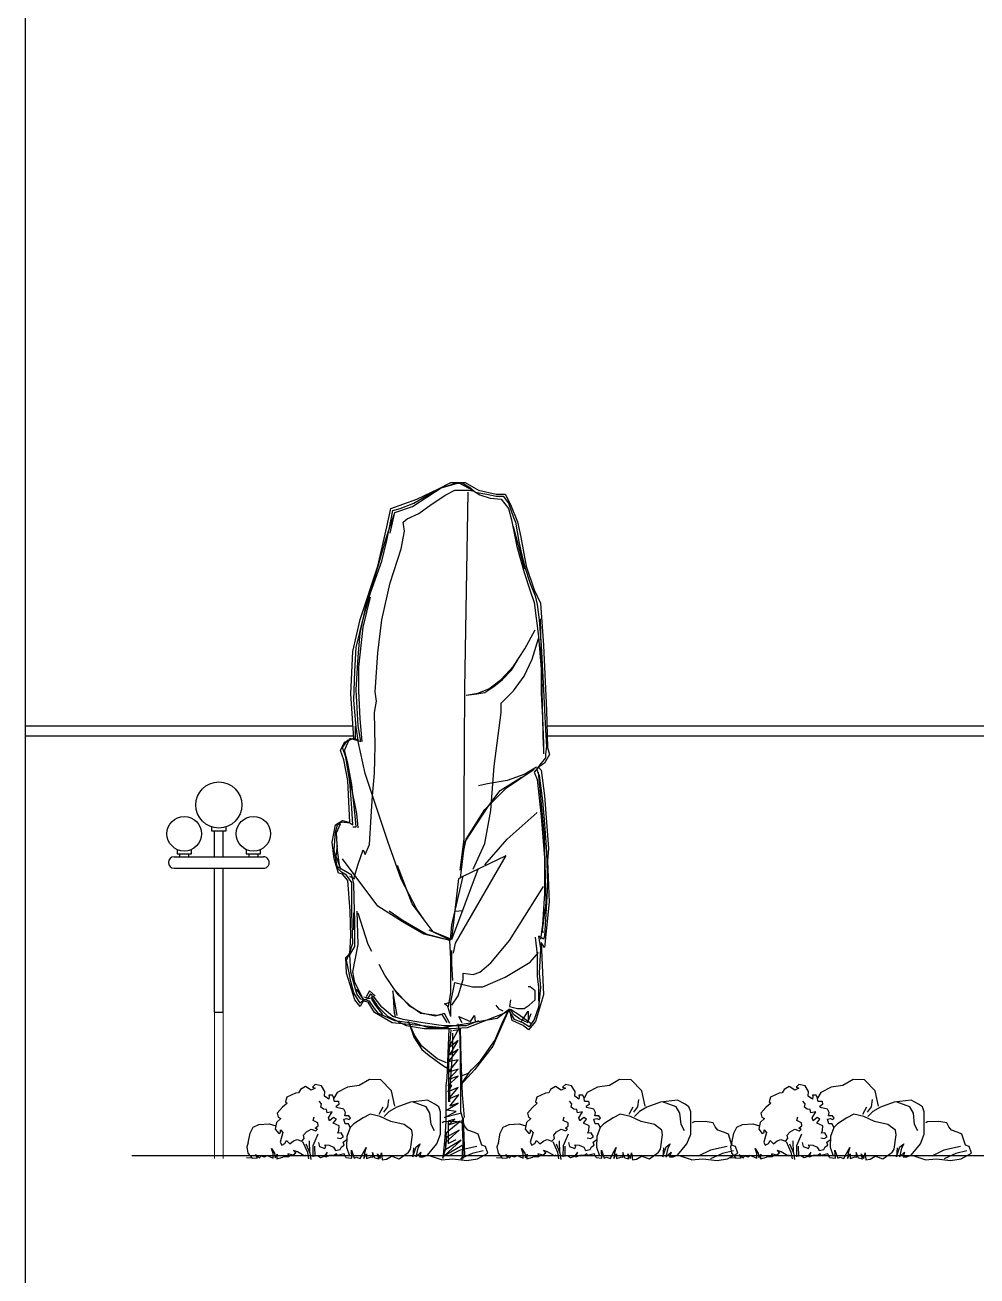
# Model space of a CAD drawing. Header units: inches. Extents: x -1482 to -895, y -39 to 122.
# Drawn here: x -1415.43 to -1407.84, y 66.1 to 76.07 of the extents above; entities that cross this region are included whole.
import ezdxf

# ---------------------------------------------------------------- set-up
doc = ezdxf.new("R2010")
doc.units = ezdxf.units.IN
doc.header["$MEASUREMENT"] = 0
for name, color, linetype in [('A-Elevation 1', 132, 'Continuous'), ('A-Elevation 3', 41, 'Continuous'), ('KADR', 5, 'Continuous')]:
    doc.layers.add(name, color=color, linetype=linetype)

# ---------------------------------------------------------------- blocks, each defined once
blk = doc.blocks.new('E-TIR')
at = {"layer": 'A-Elevation 1', "color": 2}
for p, q in [((-0.0916, 2.6444), (-0.0916, 2.613)), ((-0.0916, 2.613), (0.0231, 2.613)), ((-0.0687, 2.4065), (-0.0687, 2.6124)), ((0.0002, 2.4065), (0.0002, 2.6124)), ((0.0231, 2.613), (0.0231, 2.6448))]:
    blk.add_line(p, q, dxfattribs=at)
at = {"layer": 'A-Elevation 1', "color": 1}
for p, q in [((-0.39, 2.4065), (0.3215, 2.4065)), ((-0.3671, 2.4646), (-0.3671, 2.4294)), ((-0.3671, 2.4294), (-0.2523, 2.4294)), ((-0.3441, 2.4065), (-0.3441, 2.4292)), ((-0.2752, 2.4292), (-0.2752, 2.4065)), ((-0.2523, 2.4294), (-0.2523, 2.4648)), ((0.1838, 2.4646), (0.1838, 2.4294)), ((0.1838, 2.4294), (0.2986, 2.4294)), ((0.2068, 2.4065), (0.2068, 2.4292)), ((0.2756, 2.4292), (0.2756, 2.4065)), ((0.2986, 2.4294), (0.2986, 2.4646)), ((-0.39, 2.3146), (0.3215, 2.3146))]:
    blk.add_line(p, q, dxfattribs=at)
at = {"layer": 'A-Elevation 1', "color": 3}
for p, q in [((-0.0687, 1.167), (-0.0687, 2.3146)), ((0.0002, 1.167), (0.0002, 2.3146)), ((-0.0687, 1.167), (0.0002, 1.167))]:
    blk.add_line(p, q, dxfattribs=at)
at = {"layer": 'A-Elevation 1', "color": 3, "lineweight": 20}
for p, q in [((-0.0687, 1.167), (-0.0687, 0)), ((0, 1.165), (0, 0))]:
    blk.add_line(p, q, dxfattribs=at)
at = {"layer": 'A-Elevation 1', "color": 2}
for centre, major_axis in [((-0.0342, 2.8196), (-0.1298, 0.1298)), ((-0.3097, 2.5901), (-0.0974, 0.0974)), ((0.2412, 2.5901), (-0.0974, 0.0974))]:
    blk.add_ellipse(centre, major_axis=major_axis, ratio=1, start_param=3.926991, end_param=10.210176, dxfattribs=at)
at = {"layer": 'A-Elevation 1', "color": 1}
for centre, start_param, end_param in [((-0.39, 2.3606), -0.785398, 2.356194), ((0.3215, 2.3606), 2.356194, 5.497787)]:
    blk.add_ellipse(centre, major_axis=(-0.0325, 0.0325), ratio=1, start_param=start_param, end_param=end_param, dxfattribs=at)
blk = doc.blocks.new('ET5')
at = {"layer": 'A-Elevation 1', "color": 92}
for p, q in [((-0.787, 15.749), (-0.271, 15.997)), ((-0.548, 15.796), (-0.204, 16.026)), ((-0.519, 15.854), (-0.204, 16.026)), ((-0.271, 15.997), (0.025, 16.15)), ((-0.204, 16.026), (0.217, 16.141)), ((-0.204, 16.026), (0.092, 16.121)), ((-0.099, 15.854), (0.121, 15.968)), ((0.025, 16.15), (0.37, 16.15)), ((0.092, 16.121), (0.293, 16.141)), ((0.121, 15.968), (0.465, 15.968)), ((0.217, 16.141), (0.542, 15.968)), ((0.293, 16.141), (0.494, 16.026)), ((0.36, 11.218), (0.436, 15.921)), ((0.37, 16.15), (0.685, 15.968)), ((0.465, 15.968), (0.542, 15.949)), ((0.494, 16.026), (0.609, 15.921)), ((0.542, 15.968), (0.714, 15.854)), ((0.609, 15.921), (0.886, 15.873)), ((0.685, 15.968), (1.106, 15.873)), ((0.886, 15.873), (1.106, 15.825)), ((-1.408, 15.529), (-0.787, 15.749)), ((-1.313, 15.433), (-0.892, 15.577)), ((-1.188, 15.529), (-0.863, 15.653)), ((-0.892, 15.577), (-0.548, 15.796)), ((-0.863, 15.653), (-0.519, 15.854)), ((-0.739, 15.405), (-0.443, 15.624)), ((-0.443, 15.624), (-0.099, 15.854)), ((0.714, 15.854), (0.962, 15.777)), ((0.962, 15.777), (1.23, 15.749)), ((1.106, 15.825), (1.278, 15.825)), ((-1.112, 15.204), (-1.016, 15.28)), ((-1.016, 15.28), (-0.739, 15.405)), ((-1.16, 14.563), (-1.083, 14.984)), ((-1.083, 14.984), (-1.112, 15.204)), ((-2.144, 12.872), (-1.724, 14.152)), ((1.23, 11.438), (1.526, 11.753)), ((1.475, 11.658), (1.625, 11.907)), ((1.775, 11.514), (1.966, 11.925)), ((2.186, 11.686), (2.186, 11.113)), ((0.933, 11.218), (1.23, 11.438)), ((1.056, 11.269), (1.256, 11.438)), ((1.256, 11.438), (1.475, 11.658)), ((1.526, 11.17), (1.775, 11.514)), ((0.341, 8.446), (0.36, 11.218)), ((0.389, 11.065), (0.666, 11.113)), ((0.389, 11.065), (0.647, 11.099)), ((0.647, 11.099), (0.836, 11.129)), ((0.666, 11.113), (0.933, 11.218)), ((0.836, 11.129), (1.056, 11.269)), ((1.23, 10.874), (1.526, 11.17)), ((1.23, 10.645), (1.23, 10.874)), ((1.058, 9.364), (1.23, 10.645)), ((0.981, 8.303), (1.058, 9.364)), ((1.354, 8.848), (2.014, 9.297)), ((2.071, 9.345), (1.794, 9.173)), ((2.119, 9.345), (2.014, 9.22)), ((2.186, 9.44), (2.071, 9.297)), ((2.071, 9.297), (2.138, 9.144)), ((2.119, 9.345), (2.186, 9.268)), ((-1.485, 7.567), (-2.02, 9.192)), ((1.373, 9.02), (0.905, 8.943)), ((1.206, 8.783), (1.715, 9.103)), ((1.794, 9.173), (1.373, 9.02)), ((2.014, 9.22), (2.09, 9.048)), ((2.09, 9.048), (2.186, 8.159)), ((0.905, 8.943), (0.685, 8.895)), ((0.838, 8.332), (1.354, 8.848)), ((0.936, 8.424), (1.206, 8.783)), ((0.341, 7.615), (0.341, 8.446)), ((0.357, 7.546), (0.936, 8.424)), ((0.389, 7.615), (0.838, 8.332)), ((0.838, 7.519), (0.981, 8.303)), ((1.373, 7.615), (2.09, 8.255)), ((-1.16, 6.659), (-1.485, 7.567)), ((0.245, 6.879), (0.341, 7.615)), ((0.257, 6.687), (0.357, 7.546)), ((0.322, 7.271), (0.389, 7.615)), ((0.561, 6.898), (0.838, 7.519)), ((0.838, 7.003), (1.373, 7.615)), ((0.135, 5.132), (1.347, 7.226)), ((0.319, 6.737), (1.347, 7.226)), ((-0.9, 6.073), (-1.25, 6.987)), ((0.052, 5.216), (0.685, 6.923)), ((-0.787, 5.942), (-1.16, 6.659)), ((0.045, 5.569), (0.319, 6.737)), ((0.052, 5.216), (0.214, 6.676)), ((0.214, 6.676), (0.318, 6.731)), ((-1.13, 5.639), (-1.717, 6.014)), ((-0.401, 5.4), (-0.9, 6.073)), ((-1.112, 5.665), (-1.451, 5.9)), ((-0.787, 5.942), (-0.801, 5.97)), ((-0.601, 5.669), (-0.801, 5.97)), ((-0.787, 5.942), (-0.787, 5.942)), ((0.121, 5.894), (0.322, 5.913)), ((-0.621, 5.35), (-1.13, 5.639)), ((-0.567, 5.349), (-1.112, 5.665)), ((0.02, 5.203), (-0.491, 5.445)), ((0.052, 5.216), (-0.401, 5.4)), ((0.02, 5.203), (0.045, 5.569)), ((1.431, 5.196), (1.659, 5.559)), ((-0.003, 5.196), (-0.621, 5.35)), ((-0.003, 5.196), (-0.567, 5.349)), ((0.025, 4.757), (-0.003, 5.196)), ((0.088, 4.891), (0.135, 5.132)), ((0.981, 4.661), (1.431, 5.196)), ((2.042, 5.273), (2.09, 4.852)), ((2.119, 5.302), (2.166, 5.005)), ((0.045, 4.633), (0.045, 4.957)), ((1.918, 4.68), (2.119, 4.91)), ((2.09, 4.852), (2.09, 4.336)), ((2.166, 5.005), (2.138, 4.413)), ((0.025, 3.944), (0.025, 4.757)), ((0.073, 4.241), (0.045, 4.633)), ((0.714, 4.441), (0.981, 4.661)), ((1.325, 4.317), (1.918, 4.68)), ((0.025, 3.724), (0.121, 4.193)), ((0.121, 4.193), (0.542, 4.088)), ((0.198, 3.868), (0.322, 4.26)), ((0.322, 4.26), (0.322, 4.413)), ((0.322, 4.413), (0.561, 4.384)), ((0.561, 4.384), (0.714, 4.441)), ((0.79, 4.088), (1.325, 4.317)), ((2.09, 4.336), (2.119, 4.088)), ((2.138, 4.413), (2.166, 4.069)), ((-0.96, 3.623), (-1.33, 4.032)), ((-0.911, 3.6), (-1.236, 3.897)), ((-0.032, 3.619), (0.025, 3.944)), ((0.542, 4.088), (0.79, 4.088)), ((1.918, 4.088), (1.87, 4.088)), ((2.042, 3.992), (1.918, 4.088)), ((-0.671, 3.453), (-0.96, 3.623)), ((-0.691, 3.447), (-0.911, 3.6)), ((-0.127, 3.677), (0.025, 3.724)), ((-0.051, 3.619), (-0.127, 3.677)), ((0.025, 3.38), (-0.051, 3.619)), ((0.025, 3.38), (0.025, 3.715)), ((0.045, 3.648), (0.198, 3.868)), ((-1.035, 3.151), (-1.485, 3.38)), ((-1.112, 3.304), (-1.36, 3.38)), ((-0.644, 3.227), (-1.112, 3.304)), ((-0.299, 3.4), (-0.691, 3.447)), ((-0.351, 3.383), (-0.671, 3.453)), ((-0.182, 3.423), (-0.351, 3.383)), ((-0.127, 3.447), (-0.299, 3.4)), ((-0.062, 3.234), (-0.182, 3.423)), ((-0.003, 3.208), (-0.127, 3.447)), ((0.293, 3.227), (0.217, 3.38)), ((0.217, 3.38), (0.494, 3.256)), ((1.106, 3.38), (0.417, 3.103)), ((1.134, 3.333), (0.436, 3.208)), ((0.494, 3.256), (0.589, 3.4)), ((0.589, 3.4), (0.609, 3.256)), ((-0.175, 3.103), (-1.38, 3.227)), ((-0.844, 3.208), (-1.313, 3.275)), ((-0.615, 3.084), (-1.035, 3.151)), ((-0.491, 3.103), (-0.844, 3.208)), ((-0.147, 3.151), (-0.644, 3.227)), ((0.025, 3.084), (-0.615, 3.084)), ((-0.032, 3.103), (-0.491, 3.103)), ((0.436, 3.208), (-0.175, 3.103)), ((0.389, 3.151), (-0.147, 3.151)), ((0.417, 3.103), (0.025, 3.084)), ((0.198, 3.055), (0.073, 3.036)), ((0.685, 3.275), (0.389, 3.151))]:
    blk.add_line(p, q, dxfattribs=at)
at = {"layer": 'A-Elevation 1', "color": 106}
for p, q in [((1.106, 15.873), (1.325, 15.873)), ((1.325, 15.873), (1.45, 15.624)), ((1.23, 15.749), (1.402, 15.529)), ((1.278, 15.825), (1.402, 15.653)), ((1.402, 15.653), (1.526, 15.309)), ((1.45, 15.624), (1.622, 15.213)), ((1.402, 15.529), (1.478, 15.261)), ((1.478, 15.261), (1.603, 14.621)), ((1.526, 15.309), (1.574, 15.204)), ((1.794, 14.076), (1.526, 15.089)), ((1.574, 15.204), (1.65, 14.735)), ((1.622, 15.213), (1.698, 14.841)), ((1.65, 14.735), (1.698, 14.516)), ((1.698, 14.841), (1.822, 14.152)), ((1.603, 14.621), (1.775, 13.999)), ((1.698, 14.516), (1.794, 14.124)), ((1.794, 14.124), (1.918, 13.732)), ((1.822, 14.152), (2.014, 13.579)), ((1.775, 13.999), (1.918, 13.56)), ((1.918, 13.732), (2.042, 13.436)), ((1.918, 13.56), (2.014, 13.283)), ((2.014, 13.579), (2.166, 13.264)), ((2.014, 13.283), (2.119, 12.47)), ((2.042, 13.436), (2.09, 13.235)), ((2.09, 13.235), (2.138, 12.862)), ((2.166, 13.264), (2.243, 12.25)), ((2.214, 10.817), (2.166, 12.891)), ((1.794, 12.174), (2.042, 12.623)), ((2.138, 12.862), (2.186, 12.25)), ((1.966, 11.925), (2.119, 12.422)), ((2.119, 12.47), (2.186, 11.686)), ((1.526, 11.753), (1.794, 12.174)), ((2.186, 12.25), (2.243, 11.189)), ((2.243, 12.25), (2.31, 10.702)), ((2.186, 11.113), (2.214, 10.52)), ((2.243, 11.189), (2.291, 10.234)), ((2.243, 9.832), (2.214, 10.817)), ((2.214, 10.52), (2.243, 9.909)), ((2.31, 10.702), (2.339, 9.813)), ((2.291, 10.234), (2.31, 9.832)), ((2.243, 9.909), (2.243, 9.66)), ((2.386, 9.641), (2.262, 9.44)), ((2.31, 9.832), (2.291, 9.66)), ((2.291, 9.66), (2.291, 9.565)), ((2.339, 9.813), (2.386, 9.641)), ((2.262, 9.44), (2.119, 9.345)), ((2.291, 9.565), (2.186, 9.44)), ((2.262, 7.691), (2.119, 9.22)), ((2.138, 9.144), (2.214, 8.532)), ((2.186, 9.268), (2.262, 8.656)), ((2.214, 8.532), (2.262, 7.987)), ((2.262, 8.656), (2.358, 7.395)), ((2.186, 8.159), (2.262, 7.175)), ((2.262, 7.987), (2.31, 7.318)), ((2.303, 6.099), (2.262, 7.691)), ((2.31, 7.318), (2.339, 6.535)), ((2.358, 7.395), (2.339, 7.099)), ((2.262, 7.175), (2.262, 6.315)), ((2.339, 7.099), (2.358, 6.506)), ((1.659, 5.559), (2.243, 6.487)), ((2.262, 6.315), (2.247, 6.084)), ((2.339, 6.535), (2.315, 6.103)), ((2.358, 6.506), (2.373, 6.119)), ((2.214, 5.445), (2.303, 6.099)), ((2.247, 6.084), (2.214, 5.569)), ((2.373, 6.119), (2.262, 5.024)), ((2.315, 6.103), (2.262, 5.302)), ((2.214, 5.569), (2.166, 5.225)), ((2.243, 5.378), (2.214, 5.445)), ((2.243, 5.225), (2.119, 5.302)), ((2.262, 5.024), (2.186, 5.149)), ((2.186, 5.149), (2.243, 3.897)), ((2.262, 5.302), (2.243, 5.225)), ((2.042, 3.772), (2.042, 3.992)), ((2.243, 3.897), (2.052, 3.256)), ((2.119, 4.088), (2.119, 3.744)), ((2.166, 4.069), (2.119, 3.6)), ((1.182, 3.552), (1.106, 3.648)), ((1.45, 3.772), (1.431, 3.619)), ((1.431, 3.619), (1.622, 3.572)), ((1.775, 3.572), (1.899, 3.648)), ((1.899, 3.648), (2.042, 3.772)), ((2.119, 3.6), (2.014, 3.304)), ((1.431, 3.505), (1.106, 3.38)), ((1.431, 3.552), (1.134, 3.333)), ((1.278, 3.505), (1.182, 3.552)), ((1.278, 3.275), (1.402, 3.524)), ((1.488, 3.285), (1.431, 3.552)), ((1.545, 3.304), (1.431, 3.505)), ((1.526, 3.428), (1.45, 3.552)), ((1.45, 3.552), (1.65, 3.428)), ((1.669, 3.323), (1.526, 3.428)), ((1.746, 3.227), (1.545, 3.304)), ((1.622, 3.572), (1.775, 3.572)), ((1.65, 3.428), (1.947, 3.208)), ((1.87, 3.227), (1.669, 3.323)), ((1.717, 3.256), (1.87, 3.505)), ((1.87, 3.505), (1.87, 3.256)), ((1.87, 3.256), (1.947, 3.447)), ((2.014, 3.304), (1.899, 3.132)), ((1.755, 3.161), (1.488, 3.285)), ((1.899, 3.132), (1.746, 3.227)), ((1.88, 3.055), (1.755, 3.161)), ((2.052, 3.256), (1.88, 3.055))]:
    blk.add_line(p, q, dxfattribs=at)
at = {"layer": 'A-Elevation 1', "color": 101}
for p, q in [((-1.532, 14.793), (-1.313, 15.433)), ((-1.504, 15.089), (-1.408, 15.529)), ((-1.427, 14.936), (-1.313, 15.433)), ((-1.408, 15.232), (-1.36, 15.481)), ((-1.36, 15.481), (-1.188, 15.529)), ((-1.724, 14.152), (-1.504, 15.089)), ((-1.504, 14.764), (-1.408, 15.232)), ((-1.724, 14.124), (-1.532, 14.793)), ((-1.628, 14.267), (-1.504, 14.764)), ((-1.427, 13.751), (-1.16, 14.563)), ((-2.001, 13.216), (-1.724, 14.124)), ((-1.896, 13.512), (-1.628, 14.267)), ((-2.068, 12.891), (-1.896, 13.512)), ((-1.628, 12.862), (-1.427, 13.751)), ((-2.144, 12.547), (-2.001, 13.216)), ((-2.068, 12.69), (-1.896, 13.407)), ((-2.316, 12.107), (-2.144, 12.872)), ((-2.24, 12.203), (-2.068, 12.891)), ((-2.173, 11.734), (-2.068, 12.69)), ((-1.724, 12.078), (-1.628, 12.862)), ((-2.192, 11.983), (-2.144, 12.547)), ((-2.364, 11.094), (-2.316, 12.107)), ((-2.268, 11.639), (-2.24, 12.203)), ((-2.24, 11.189), (-2.192, 11.983)), ((-1.781, 11.142), (-1.724, 12.078)), ((-2.173, 11.17), (-2.173, 11.734)), ((-2.297, 10.941), (-2.268, 11.639)), ((-2.297, 10.033), (-2.364, 11.094)), ((-2.192, 10.329), (-2.24, 11.189)), ((-2.144, 10.501), (-2.173, 11.17)), ((-1.752, 10.922), (-1.781, 11.142)), ((-2.24, 10.3), (-2.297, 10.941)), ((-1.8, 10.645), (-1.752, 10.922)), ((-2.096, 9.956), (-2.144, 10.501)), ((-1.781, 9.861), (-1.8, 10.645)), ((-2.258, 10.001), (-2.258, 10.32)), ((-2.192, 9.985), (-2.24, 10.3)), ((-2.125, 9.956), (-2.192, 10.329)), ((-2.613, 9.737), (-2.517, 9.937)), ((-2.565, 9.813), (-2.44, 9.985)), ((-2.517, 9.937), (-2.297, 10.033)), ((-2.517, 9.737), (-2.393, 10.033)), ((-2.44, 9.985), (-2.297, 10.033)), ((-2.393, 10.033), (-2.125, 9.956)), ((-2.297, 10.033), (-2.192, 9.985)), ((-2.02, 9.192), (-2.192, 9.956)), ((-2.536, 9.517), (-2.613, 9.737)), ((-2.488, 9.584), (-2.565, 9.813)), ((-2.44, 9.44), (-2.517, 9.737)), ((-2.364, 8.943), (-2.517, 9.737)), ((-2.393, 9.001), (-2.488, 9.584)), ((-1.8, 9.192), (-1.781, 9.861)), ((-2.44, 9.02), (-2.536, 9.517)), ((-2.345, 8.924), (-2.44, 9.44)), ((-2.393, 8.016), (-2.44, 9.02)), ((-2.345, 8.36), (-2.393, 9.001)), ((-1.848, 8.656), (-1.8, 9.192)), ((-2.221, 8.236), (-2.364, 8.943)), ((-2.268, 8.255), (-2.345, 8.924)), ((-1.877, 8.159), (-1.848, 8.656)), ((-2.316, 7.959), (-2.345, 8.36)), ((-2.24, 7.911), (-2.268, 8.255)), ((-2.192, 7.892), (-2.221, 8.236)), ((-1.924, 7.49), (-1.877, 8.159)), ((-2.813, 7.548), (-2.737, 7.959)), ((-2.765, 7.366), (-2.737, 7.787)), ((-2.737, 7.959), (-2.565, 8.064)), ((-2.737, 7.787), (-2.689, 7.959)), ((-2.708, 7.768), (-2.613, 7.987)), ((-2.689, 7.959), (-2.593, 8.035)), ((-2.593, 8.035), (-2.393, 8.007)), ((-2.565, 8.064), (-2.393, 8.016)), ((-2.393, 8.007), (-2.316, 7.959)), ((-2.316, 7.911), (-2.24, 7.911)), ((-2.765, 7.146), (-2.813, 7.548)), ((-2.689, 7.347), (-2.708, 7.768)), ((-2.02, 7.251), (-1.924, 7.49)), ((-2.689, 6.926), (-2.765, 7.366)), ((-2.717, 7.206), (-2.687, 7.466)), ((-2.597, 6.887), (-2.717, 7.206)), ((-2.641, 7.003), (-2.689, 7.347)), ((-2.192, 7.022), (-2.068, 7.366)), ((-2.068, 7.366), (-2.02, 7.251)), ((-2.66, 6.802), (-2.765, 7.146)), ((-2.345, 6.754), (-2.689, 6.955)), ((-2.593, 6.831), (-2.689, 6.926)), ((-2.24, 6.707), (-2.565, 7.146)), ((-2.297, 6.678), (-2.192, 7.022)), ((-2.565, 6.783), (-2.66, 6.802)), ((-2.469, 6.754), (-2.593, 6.831)), ((-2.44, 6.63), (-2.565, 6.783)), ((-2.345, 6.582), (-2.469, 6.754)), ((-2.385, 5.9), (-2.44, 6.63)), ((-2.268, 6.659), (-2.393, 6.726)), ((-2.297, 6.554), (-2.345, 6.754)), ((-1.717, 6.014), (-2.24, 6.707)), ((-2.345, 5.9), (-2.345, 6.582)), ((-2.275, 5.9), (-2.297, 6.554)), ((-2.364, 5.302), (-2.385, 5.9)), ((-2.345, 5.846), (-2.345, 5.9)), ((-2.316, 5.13), (-2.345, 5.846)), ((-2.298, 5.45), (-2.298, 5.859)), ((-2.268, 5.693), (-2.275, 5.9)), ((-2.268, 5.053), (-2.268, 5.693)), ((-2.192, 5.101), (-2.214, 5.9)), ((-1.953, 5.101), (-2.192, 5.846)), ((-2.393, 4.881), (-2.364, 5.302)), ((-2.393, 4.91), (-2.316, 5.13)), ((-2.315, 4.445), (-2.192, 5.101)), ((-1.861, 4.932), (-1.953, 5.101)), ((-2.488, 4.785), (-2.393, 4.881)), ((-2.469, 4.728), (-2.393, 4.91)), ((-2.393, 4.852), (-2.268, 5.053)), ((-2.364, 4.441), (-2.393, 4.852)), ((-2.469, 4.413), (-2.488, 4.785)), ((-2.404, 4.42), (-2.469, 4.728)), ((-1.552, 4.365), (-1.691, 4.62)), ((-2.268, 3.772), (-2.469, 4.413)), ((-2.364, 4.212), (-2.404, 4.42)), ((-2.221, 3.916), (-2.364, 4.441)), ((-2.297, 3.944), (-2.364, 4.212)), ((-2.268, 4.193), (-2.315, 4.445)), ((-2.096, 3.849), (-2.268, 4.193)), ((-1.236, 3.897), (-1.552, 4.365)), ((-2.144, 3.696), (-2.297, 3.944)), ((-2.058, 3.773), (-2.228, 4.032)), ((-2.125, 3.791), (-2.221, 3.916)), ((-1.924, 3.992), (-2.001, 3.849)), ((-1.908, 3.912), (-1.958, 3.813)), ((-1.781, 3.868), (-1.924, 3.992)), ((-1.859, 3.892), (-1.908, 3.912)), ((-1.859, 3.773), (-1.859, 3.892)), ((-1.255, 3.4), (-1.36, 3.992)), ((-1.36, 3.992), (-1.332, 3.447)), ((-2.144, 3.619), (-2.268, 3.772)), ((-2.049, 3.772), (-2.144, 3.696)), ((-2.068, 3.744), (-2.144, 3.619)), ((-2.049, 3.772), (-2.125, 3.791)), ((-1.953, 3.724), (-2.068, 3.744)), ((-1.958, 3.813), (-2.058, 3.843)), ((-1.848, 3.82), (-2.049, 3.772)), ((-1.924, 3.744), (-2.049, 3.772)), ((-1.8, 3.476), (-1.953, 3.724)), ((-1.8, 3.572), (-1.924, 3.744)), ((-1.769, 3.643), (-1.859, 3.773)), ((-1.705, 3.6), (-1.848, 3.82)), ((-1.628, 3.6), (-1.829, 3.868)), ((-1.599, 3.423), (-1.769, 3.643)), ((-1.485, 3.38), (-1.705, 3.6)), ((-1.36, 3.38), (-1.628, 3.6)), ((-1.705, 3.447), (-1.8, 3.572)), ((-1.38, 3.227), (-1.8, 3.476)), ((-1.313, 3.275), (-1.705, 3.447)), ((-1.3, 3.353), (-1.33, 3.553))]:
    blk.add_line(p, q, dxfattribs=at)
at = {"layer": 'A-Elevation 1', "color": 41}
for p, q in [((1.402, 3.524), (1.029, 2.664)), ((-0.844, 2.931), (-0.988, 3.256)), ((-0.988, 3.256), (-0.863, 2.883)), ((-0.061, 1.899), (-0.013, 3.084)), ((-0.032, 2.616), (0.198, 3.055)), ((0.025, 3.055), (-0.032, 2.386)), ((0.188, 3.199), (0.236, 2.931)), ((0.245, 3.103), (0.264, 2.367)), ((1.077, 2.807), (1.278, 3.275)), ((-0.863, 2.883), (-0.672, 2.587)), ((-0.672, 2.664), (-0.844, 2.931)), ((0.198, 2.807), (-0.032, 2.616)), ((-0.003, 2.463), (0.198, 2.807)), ((0.073, 2.587), (0.073, 2.979)), ((0.236, 2.931), (0.255, 1.679)), ((0.733, 2.319), (1.077, 2.807)), ((-0.299, 2.367), (-0.672, 2.664)), ((-0.672, 2.587), (-0.491, 2.444)), ((-0.491, 2.444), (-0.252, 2.272)), ((-0.032, 2.291), (0.198, 2.587)), ((0.198, 2.587), (-0.003, 2.463)), ((-0.003, 1.574), (0.073, 2.587)), ((1.029, 2.664), (0.589, 2.1)), ((-0.08, 2.272), (-0.299, 2.367)), ((-0.252, 2.272), (-0.08, 2.147)), ((-0.032, 2.386), (-0.032, 1.335)), ((-0.032, 2.042), (0.198, 2.339)), ((0.198, 2.339), (-0.032, 2.291)), ((-0.032, 1.87), (0.198, 2.119)), ((0.198, 2.119), (-0.032, 2.042)), ((0.264, 2.367), (0.293, 1.507)), ((0.589, 2.1), (0.264, 1.746)), ((0.264, 1.746), (0.513, 2.1)), ((0.436, 2.023), (0.733, 2.319)), ((-0.089, 1.727), (-0.061, 1.899)), ((-0.051, 1.727), (0.198, 1.947)), ((0.198, 1.947), (-0.032, 1.87)), ((0.264, 1.947), (0.436, 2.023)), ((-0.089, 1.23), (-0.089, 1.727)), ((-0.051, 1.574), (0.045, 1.727)), ((0.045, 1.727), (-0.051, 1.727)), ((0.198, 1.679), (-0.051, 1.574)), ((-0.032, 1.402), (0.198, 1.679)), ((0.217, 1.507), (-0.032, 1.402)), ((-0.003, 1.335), (-0.003, 1.574)), ((-0.003, 1.23), (0.217, 1.507)), ((0.255, 1.679), (0.255, 1.106)), ((0.293, 1.507), (0.341, 0.962)), ((-0.099, 1.268), (-0.099, 0.876)), ((-0.08, 1.134), (0.198, 1.306)), ((0.198, 1.306), (-0.003, 1.23)), ((-0.127, 0.962), (0.15, 1.106)), ((0.245, 1.058), (-0.127, 0.962)), ((0.15, 1.106), (-0.08, 1.134)), ((-0.041, 0.781), (0.121, 0.924)), ((0.121, 0.924), (-0.041, 0.876)), ((0.255, 1.106), (0.312, 0.914)), ((0.322, 0.37), (0.293, 0.905)), ((0.322, 0.417), (0.293, 0.905)), ((0.322, 0.953), (0.35, 0.045)), ((-0.099, 0.876), (-0.118, 0.484)), ((-0.099, 0.37), (0.226, 0.656)), ((0.226, 0.656), (-0.099, 0.484)), ((-0.099, 0.484), (-0.07, 0.609)), ((-0.07, 0.609), (0.245, 0.876)), ((0.245, 0.876), (-0.041, 0.781)), ((-0.041, 0.876), (-0.041, 0.341)), ((-0.118, 0.484), (-0.166, -0.022)), ((-0.147, 0.025), (0.274, 0.417)), ((-0.099, 0.217), (-0.07, 0.513)), ((0.274, 0.417), (-0.099, 0.198)), ((-0.099, 0.198), (-0.099, 0.37)), ((-0.041, 0.341), (0.15, 0.436)), ((0.293, -0.051), (0.322, 0.37)), ((0.322, -0.022), (0.322, 0.417)), ((-0.166, -0.003), (-0.099, 0.217)), ((0.293, 0.293), (-0.147, 0.025))]:
    blk.add_line(p, q, dxfattribs=at)
blk = doc.blocks.new('ET10')
at = {"layer": 'A-Elevation 3'}
for p, q in [((1.215, 5.049), (0.572, 4.674)), ((1.953, 5.033), (1.215, 5.049)), ((2.631, 4.334), (1.953, 5.033)), ((-0.178, 4.567), (-0.847, 4.219)), ((0.572, 4.674), (-0.178, 4.567)), ((2.848, 3.362), (2.631, 4.334)), ((1.831, 2.852), (2.098, 3.32)), ((2.131, 2.969), (2.382, 3.32)), ((2.382, 3.32), (2.448, 3.787)), ((2.969, 3.283), (2.482, 3.019)), ((3.833, 3.612), (2.969, 3.283)), ((4.914, 3.733), (3.833, 3.612)), ((4.837, 3.307), (3.958, 3.626)), ((5.073, 2.905), (4.837, 3.307)), ((5.395, 3.492), (4.914, 3.733)), ((5.641, 3.307), (5.395, 3.492)), ((5.759, 3), (5.641, 3.307)), ((0.813, 2.612), (0.224, 2.237)), ((1.268, 2.853), (0.813, 2.612)), ((1.911, 2.692), (1.268, 2.853)), ((2.591, 2.385), (1.911, 2.692)), ((2.482, 3.019), (2.165, 2.702)), ((5.144, 2.196), (5.073, 2.905)), ((5.756, 1.566), (5.759, 3)), ((-6.504, 1.026), (-6.39, 1.638)), ((-6.39, 1.638), (-6.193, 2.007)), ((-6.193, 2.007), (-5.823, 2.18)), ((-5.823, 2.18), (-5.183, 2.229)), ((-5.183, 2.229), (-4.75, 2.103)), ((-0.009, 2.001), (-0.225, 1.427)), ((0.224, 2.237), (-0.009, 2.001)), ((3.442, 2.196), (2.591, 2.385)), ((3.915, 1.818), (3.442, 2.196)), ((3.962, 1.534), (3.915, 1.818)), ((5.357, 1.794), (5.144, 2.196)), ((5.972, 2.361), (5.854, 2.29)), ((6.681, 2.385), (5.972, 2.361)), ((7.198, 2.288), (6.681, 2.385)), ((7.318, 2.048), (7.198, 2.288)), ((7.485, 1.818), (7.318, 2.048)), ((7.919, 1.687), (7.485, 1.818)), ((8.16, 1.566), (7.919, 1.687)), ((-6.504, 1.026), (-6.605, 0.763)), ((-0.225, 1.427), (-0.244, 0.737)), ((4.914, 0.242), (5.515, 0.965)), ((5.515, 0.965), (5.756, 1.566)), ((8.383, 0.872), (8.16, 1.566)), ((8.62, 0.777), (8.383, 0.872)), ((-6.605, 0.763), (-6.525, 0.359)), ((-6.525, 0.359), (-6.262, 0.036)), ((-0.244, 0.737), (-0.052, 0.181)), ((3.679, 0.375), (3.833, 0.604)), ((7.012, 0.541), (6.232, 0.163)), ((8.076, 0.777), (7.012, 0.541)), ((7.778, 0.342), (7.018, 0.002)), ((8.478, 0.517), (7.778, 0.342)), ((8.761, 0.363), (8.62, 0.777))]:
    blk.add_line(p, q, dxfattribs=at)
at = {"layer": 'A-Elevation 3', "color": 92}
for p, q in [((-3.502, 4.179), (-4.046, 3.929)), ((-3.298, 4.201), (-3.502, 4.179)), ((-3.184, 4.428), (-3.298, 4.201)), ((-2.867, 4.61), (-3.184, 4.428)), ((-2.504, 4.383), (-2.867, 4.61)), ((-2.232, 4.496), (-2.504, 4.383)), ((-2.232, 4.746), (-2.413, 4.564)), ((-2.413, 4.564), (-2.232, 4.496)), ((-1.846, 4.655), (-2.232, 4.746)), ((-1.619, 4.292), (-1.846, 4.655)), ((-1.642, 3.997), (-1.619, 4.292)), ((-1.37, 3.793), (-1.642, 3.997)), ((-1.372, 4.064), (-1.347, 3.997)), ((-1.13, 4.064), (-1.372, 4.064)), ((-1.347, 3.997), (-1.37, 3.793)), ((-1.045, 3.87), (-1.13, 4.064)), ((-0.847, 4.219), (-1.045, 3.87)), ((-4.341, 3.271), (-4.659, 2.908)), ((-4.024, 3.544), (-4.341, 3.271)), ((-4.046, 3.929), (-4.137, 3.634)), ((-4.137, 3.634), (-4.024, 3.544)), ((-1.832, 3.503), (-1.982, 3.674)), ((-1.875, 3.289), (-1.832, 3.503)), ((-1.704, 3.161), (-1.875, 3.289)), ((-1.022, 3.675), (-1.045, 3.87)), ((-1.022, 3.675), (-0.752, 3.675)), ((-0.727, 3.469), (-0.91, 3.33)), ((-0.871, 3.271), (-0.91, 3.33)), ((-0.417, 3.158), (-0.871, 3.271)), ((-0.752, 3.675), (-0.727, 3.469)), ((-4.432, 2.568), (-4.704, 2.319)), ((-4.659, 2.908), (-4.591, 2.659)), ((-4.591, 2.659), (-4.432, 2.568)), ((-2.366, 2.434), (-2.302, 2.669)), ((-2.067, 2.284), (-2.366, 2.434)), ((-1.511, 3.14), (-1.704, 3.161)), ((-1.468, 2.926), (-1.511, 3.14)), ((-1.148, 2.99), (-1.468, 2.926)), ((-1.383, 2.605), (-1.148, 2.99)), ((-1.319, 2.413), (-1.383, 2.605)), ((-1.062, 2.627), (-1.319, 2.413)), ((-1.083, 2.263), (-0.891, 2.52)), ((-0.891, 2.52), (-1.062, 2.627)), ((-0.304, 2.954), (-0.417, 3.158)), ((-0.417, 2.523), (-0.236, 2.568)), ((-0.326, 2.228), (-0.417, 2.523)), ((-0.349, 2.75), (-0.304, 2.954)), ((-0.1, 2.75), (-0.349, 2.75)), ((-0.236, 2.568), (-0.077, 2.5)), ((0.014, 2.591), (-0.1, 2.75)), ((-0.077, 2.5), (0.014, 2.591)), ((-4.704, 2.319), (-4.795, 1.888)), ((-4.795, 1.888), (-4.568, 1.615)), ((-4.568, 1.615), (-4.455, 1.684)), ((-4.296, 1.684), (-4.477, 1.071)), ((-4.455, 1.842), (-4.296, 1.684)), ((-4.455, 1.684), (-4.455, 1.842)), ((-2.98, 1.502), (-2.799, 1.729)), ((-2.799, 1.729), (-2.504, 1.888)), ((-2.504, 1.888), (-2.209, 1.774)), ((-2.232, 1.956), (-2.05, 2.092)), ((-2.096, 1.888), (-2.232, 1.956)), ((-2.209, 1.774), (-2.096, 1.888)), ((-2.05, 2.092), (-2.067, 2.284)), ((-0.72, 2.113), (-1.083, 2.263)), ((-0.805, 1.643), (-0.741, 1.814)), ((-0.592, 1.664), (-0.805, 1.643)), ((-0.741, 1.814), (-0.72, 2.113)), ((-0.442, 1.408), (-0.592, 1.664)), ((-0.122, 2.228), (-0.326, 2.228)), ((-0.009, 2.001), (-0.122, 2.228)), ((-4.477, 1.071), (-4.377, 0.873)), ((-4.377, 0.873), (-4.184, 0.98)), ((-4.184, 0.98), (-4.077, 1.172)), ((-4.077, 1.172), (-3.863, 0.959)), ((-3.863, 0.959), (-3.615, 1.139)), ((-3.615, 1.139), (-3.389, 1.23)), ((-3.389, 1.23), (-3.094, 1.116)), ((-3.094, 1.116), (-2.935, 1.298)), ((-3.04, 1.109), (-2.74, 0.424)), ((-2.935, 1.298), (-2.98, 1.502)), ((-2.826, 0.959), (-2.591, 0.382)), ((-2.591, 0.382), (-2.612, 1.151)), ((-2.37, 0.134), (-2.36, 0.842)), ((-2.36, 0.842), (-2.042, 1.59)), ((-2.247, 0.155), (-2.257, 0.811)), ((-2.026, 1.044), (-1.969, 0.776)), ((-1.624, 0.891), (-1.355, 0.871)), ((-1.566, 0.776), (-1.624, 0.891)), ((-1.355, 0.871), (-1.068, 0.737)), ((-0.848, 1.344), (-0.634, 1.301)), ((-0.634, 1.301), (-0.442, 1.408)), ((-0.57, 0.756), (-0.397, 0.871)), ((-0.455, 1.063), (-0.23, 1.235)), ((-0.397, 0.871), (-0.455, 1.063)), ((3.833, 0.604), (3.962, 1.534)), ((4.201, 0.77), (4.45, 0.948)), ((4.45, 0.948), (4.302, 0.677)), ((-6.262, 0.036), (-6.626, 0.056)), ((-6.262, 0.036), (-5.918, 0.056)), ((-6.039, 0.278), (-5.777, 0.056)), ((-5.918, 0.056), (-6.039, 0.278)), ((-5.777, 0.056), (-5.696, 0.197)), ((-5.696, 0.197), (-5.473, 0.116)), ((-5.473, 0.116), (-5.312, 0.217)), ((-5.312, 0.217), (-4.928, 0.036)), ((-5.029, 0.662), (-4.827, 0.359)), ((-4.928, 0.339), (-5.029, 0.662)), ((-4.928, 0.036), (-4.928, 0.339)), ((-4.827, 0.359), (-4.786, 0.056)), ((-4.786, 0.056), (-4.665, 0.298)), ((-4.665, 0.298), (-4.685, -0.005)), ((-4.685, -0.005), (-4.312, 0.103)), ((-3.927, 0.125), (-4.312, 0.103)), ((-3.992, 0.317), (-3.927, 0.125)), ((-3.649, 0.232), (-3.992, 0.317)), ((-3.478, 0.36), (-3.649, 0.232)), ((-3.628, 0.531), (-3.478, 0.36)), ((-3.372, 0.445), (-3.628, 0.531)), ((-2.933, 0.189), (-3.372, 0.445)), ((-2.933, 0.189), (-2.849, 0.263)), ((-2.74, 0.424), (-2.676, -0.003)), ((-2.591, 0.382), (-2.526, -0.046)), ((-1.911, 0.066), (-2.103, 0.181)), ((-1.969, 0.776), (-1.624, 0.661)), ((-1.662, 0.143), (-1.911, 0.066)), ((-1.47, 0.431), (-1.662, 0.143)), ((-1.624, 0.661), (-1.566, 0.776)), ((-1.566, 0.105), (-1.47, 0.431)), ((-1.317, 0.201), (-1.566, 0.105)), ((-1.049, 0.201), (-1.317, 0.201)), ((-1.068, 0.737), (-0.953, 0.526)), ((-0.876, 0.316), (-1.049, 0.201)), ((-0.953, 0.526), (-0.646, 0.603)), ((-0.819, 0.22), (-0.876, 0.316)), ((-0.397, 0.316), (-0.819, 0.22)), ((-0.646, 0.603), (-0.57, 0.756)), ((-0.28, 0.085), (-0.397, 0.316)), ((-0.28, 0.085), (0.09, 0.036)), ((0.065, 0.554), (0.237, 0.036)), ((0.09, 0.036), (0.065, 0.554)), ((0.237, 0.036), (0.385, 0.11)), ((0.385, 0.11), (0.632, 0.012)), ((0.632, 0.012), (0.791, 0.335)), ((0.791, 0.335), (1.001, 0.726)), ((0.903, 0.381), (0.853, 0.012)), ((0.853, 0.012), (1.026, 0.307)), ((1.001, 0.726), (0.903, 0.381)), ((1.026, 0.307), (1.026, 0.012)), ((1.026, 0.012), (1.297, 0.11)), ((1.416, 0.079), (1.297, 0.11)), ((1.423, 0.392), (1.416, 0.079)), ((1.555, 0.042), (1.423, 0.392)), ((1.814, -0.025), (1.555, 0.042)), ((1.814, -0.025), (1.74, 0.307)), ((1.74, 0.307), (1.913, 0.012)), ((1.913, 0.012), (1.987, 0.381)), ((1.987, 0.381), (2.036, -0.062)), ((2.309, -0.034), (2.627, 0.159)), ((3.12, -0.013), (2.627, 0.159)), ((3.679, 0.375), (3.12, -0.013)), ((3.982, 0.135), (4.201, 0.77)), ((4.031, 0.701), (3.982, 0.135)), ((4.302, 0.677), (4.179, 0.135)), ((4.179, 0.135), (4.5, 0.43)), ((4.5, 0.43), (4.401, 0.135)), ((4.401, 0.135), (4.647, 0.135)), ((4.647, 0.135), (4.914, 0.242)), ((5.816, -0.058), (4.914, 0.242)), ((5.816, -0.058), (6.537, 0.002)), ((6.537, 0.002), (7.439, -0.119)), ((7.439, -0.119), (8.1, 0.002)), ((8.1, 0.002), (8.761, 0.363)), ((2.036, -0.062), (2.309, -0.034))]:
    blk.add_line(p, q, dxfattribs=at)

msp = doc.modelspace()

# ---------------------------------------------------------------- linework, layer by layer
at = {"color": 252, "ltscale": 0.3}
for p, q in [((-1412.8144, 70.4835), (-1415.4279, 70.4835)), ((-1406.2479, 70.4835), (-1411.2686, 70.4835)), ((-1412.8144, 70.4035), (-1415.4279, 70.4035)), ((-1406.2479, 70.4035), (-1411.2686, 70.4035))]:
    msp.add_line(p, q, dxfattribs=at)
at = {"ltscale": 0.3}
msp.add_line((-1403.2388, 67.0582), (-1414.5772, 67.0582), dxfattribs=at)
at = {"layer": 'KADR'}
msp.add_lwpolyline([(-1376.8675, 58.5956), (-1376.8675, 85.3348), (-1415.4279, 85.3348), (-1415.4279, 58.5956)], close=True, dxfattribs=at)

# ---------------------------------------------------------------- block references
at = {"layer": 'A-Elevation 1'}
for name, p, xscale, yscale, zscale in [('ET5', (-1412.0426, 67.0429), 0.3333333333357587, 0.3333333333357587, 0.3333333333357587), ('ET10', (-1412.8355, 67.0341), 0.125, 0.125, 0.125), ('ET10', (-1410.8423, 67.0341), 0.125, 0.125, 0.125), ('ET10', (-1408.981, 67.0341), 0.125, 0.125, 0.125)]:
    msp.add_blockref(name, p, dxfattribs=dict(at, xscale=xscale, yscale=yscale, zscale=zscale))
msp.add_blockref('E-TIR', (-1413.8493, 67.0355), dxfattribs=at)

doc.saveas('drawing.dxf')
